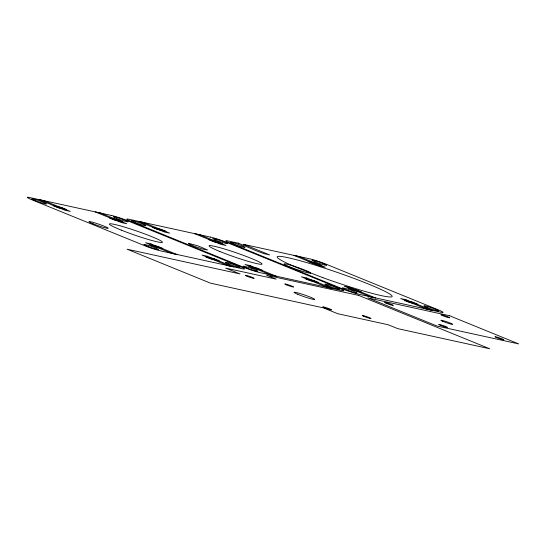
<?xml version="1.0" encoding="UTF-8"?>
<svg xmlns="http://www.w3.org/2000/svg" width="546" height="546" viewBox="0 0 546 546"><rect width="100%" height="100%" fill="white"/><g stroke="black" fill="none" stroke-linecap="round" stroke-linejoin="round"><path stroke-width="0.82" d="M238.657 243.277L228.153 240.977A12.442 0.996 19 0 0 230.719 243.332L342.745 288.943A12.469 1.003 19 0 0 359.22 294.349L440.84 312.21A12.469 1.003 19 0 0 438.254 309.848L326.255 264.244A12.469 1.003 19 0 0 309.773 258.845L243.864 244.417M243.496 244.267L269.704 254.941L264.496 253.801L257.323 251.194L238.281 243.127M310.599 273.014L310.196 273.184A14.025 1.126 19 0 1 289.4 266.735A14.025 1.126 19 0 1 290.54 265.151L293.721 266.114A14.025 1.126 19 0 1 310.599 273.014M188.684 243.325L189.715 244.335L195.584 246.731L202.846 249.119L207.548 249.979L197.864 245.823L188.684 243.325M111.193 215.383L29.573 197.522A12.442 0.996 19 0 0 32.132 199.87L144.158 245.488A12.469 1.003 19 0 0 160.64 250.887L242.253 268.748A12.469 1.003 19 0 0 239.674 266.387L127.668 220.782A12.469 1.003 19 0 0 111.193 215.383M210.579 237.135L128.958 219.274A12.442 0.996 19 0 0 131.525 221.621L243.55 267.24A12.469 1.003 19 0 0 260.026 272.638L341.646 290.499A12.469 1.003 19 0 0 339.059 288.138L227.054 242.533A12.469 1.003 19 0 0 210.579 237.135M44.055 200.723L38.848 199.583L65.063 210.258L70.27 211.398L44.055 200.723M100.457 213.063L95.243 211.923L121.458 222.597L126.665 223.737L100.457 213.063M143.441 222.475L138.234 221.335L164.448 232.009L169.656 233.149L143.441 222.475M199.843 234.814L194.635 233.674L220.85 244.349L226.058 245.488L199.843 234.814M299.044 256.524L293.83 255.385L320.045 266.059L325.252 267.199L299.044 256.524M61.807 207.61L53.126 205.712L57.89 207.651L66.571 209.555L61.807 207.61M118.202 219.956L109.521 218.052L114.291 219.997L122.973 221.894L118.202 219.956M161.193 229.361L152.511 227.464L157.275 229.402L165.964 231.306L161.193 229.361M217.595 241.707L208.913 239.803L213.677 241.748L222.358 243.646L217.595 241.707M316.789 263.418L308.108 261.514L312.872 263.459L321.56 265.356L316.789 263.418M150.901 243.885L145.686 242.745L171.901 253.419L177.109 254.559L150.901 243.885M207.296 256.231L202.088 255.091L228.303 265.765L233.511 266.905L207.296 256.231M250.286 265.636L245.079 264.496L271.294 275.17L276.501 276.31L250.286 265.636M306.688 277.982L301.474 276.842L327.689 287.51L332.896 288.657L306.688 277.982M349.488 287.346L344.273 286.206L370.488 296.881L375.696 298.02L349.488 287.346M405.883 299.686L400.675 298.546L426.89 309.22L432.098 310.36L405.883 299.686M158.067 246.492L149.386 244.588L154.149 246.533L162.838 248.43L158.067 246.492M214.469 258.831L205.787 256.934L210.551 258.872L219.233 260.776L214.469 258.831M257.459 268.243L248.771 266.339L253.542 268.284L262.223 270.181L257.459 268.243M313.854 280.583L305.173 278.685L309.937 280.624L318.625 282.521L313.854 280.583M356.654 289.946L347.973 288.049L352.736 289.987L361.418 291.892L356.654 289.946M413.056 302.293L404.368 300.389L409.138 302.334L417.82 304.231L413.056 302.293M358.667 295.4L266.625 275.259L276.16 279.142L225.716 268.1L240.015 273.921L127.136 249.222L210.544 283.183L323.423 307.883L337.721 313.704L388.165 324.747L397.693 328.624L489.735 348.771L358.667 295.4M449.481 315.725L367.861 297.863L437.08 326.051L518.7 343.912L449.481 315.725M322.829 277.661L296.28 267.376L286.507 263.015A60.79 4.873 19 0 1 316.796 265.656A60.79 4.873 19 0 1 392.083 296.014A60.79 4.873 19 0 1 322.829 277.661M233.347 243.912A7.794 0.628 19 0 0 245.018 247.434A7.794 0.628 19 0 0 234.698 243.236A7.794 0.628 19 0 0 233.347 243.912M345.352 289.517A7.794 0.628 19 0 0 357.023 293.045A7.794 0.628 19 0 0 346.703 288.841A7.794 0.628 19 0 0 345.352 289.517M314.967 261.773A7.794 0.628 19 0 0 326.638 265.301A7.794 0.628 19 0 0 316.318 261.097A7.794 0.628 19 0 0 314.967 261.773M427.122 307.439A7.794 0.628 19 0 0 438.656 310.892A7.794 0.628 19 0 0 428.146 306.647A7.794 0.628 19 0 0 427.122 307.439M215.766 240.063A7.794 0.628 19 0 0 227.443 243.591A7.794 0.628 19 0 0 217.124 239.387A7.794 0.628 19 0 0 215.766 240.063M327.928 285.729A7.794 0.628 19 0 0 339.462 289.182A7.794 0.628 19 0 0 328.951 284.944A7.794 0.628 19 0 0 327.928 285.729M246.15 267.806A7.794 0.628 19 0 0 257.821 271.335A7.794 0.628 19 0 0 247.502 267.13A7.794 0.628 19 0 0 246.15 267.806M134.152 222.202A7.794 0.628 19 0 0 145.823 225.73A7.794 0.628 19 0 0 135.504 221.526A7.794 0.628 19 0 0 134.152 222.202M116.38 218.311A7.794 0.628 19 0 0 128.051 221.84A7.794 0.628 19 0 0 117.731 217.636A7.794 0.628 19 0 0 116.38 218.311M228.542 263.984A7.794 0.628 19 0 0 240.069 267.431A7.794 0.628 19 0 0 229.566 263.192A7.794 0.628 19 0 0 228.542 263.984M146.765 246.055A7.794 0.628 19 0 0 158.436 249.583A7.794 0.628 19 0 0 148.116 245.379A7.794 0.628 19 0 0 146.765 246.055M34.76 200.45A7.794 0.628 19 0 0 46.43 203.979A7.794 0.628 19 0 0 36.111 199.775A7.794 0.628 19 0 0 34.76 200.45M219.908 251.515A28.058 2.252 19 0 0 261.923 264.209A28.058 2.252 19 0 0 224.775 249.085A28.058 2.252 19 0 0 219.908 251.515M121.369 230.153A28.058 2.252 19 0 0 162.408 242.328A28.058 2.252 19 0 0 123.962 226.924A28.058 2.252 19 0 0 121.369 230.153M92.963 223.744A10.128 0.812 19 0 0 108.108 228.31A10.128 0.812 19 0 0 94.656 222.843A10.128 0.812 19 0 0 92.963 223.744M247.167 276.29A4.675 0.375 19 0 0 254.17 278.405A4.675 0.375 19 0 0 247.98 275.88A4.675 0.375 19 0 0 247.167 276.29M363.977 316.427A4.675 0.375 19 0 0 370.987 318.543A4.675 0.375 19 0 0 364.789 316.025A4.675 0.375 19 0 0 363.977 316.427M324.563 307.801A4.675 0.375 19 0 0 331.565 309.916A4.675 0.375 19 0 0 325.375 307.398A4.675 0.375 19 0 0 324.563 307.801M286.589 284.916A4.675 0.375 19 0 0 293.591 287.032A4.675 0.375 19 0 0 287.401 284.507A4.675 0.375 19 0 0 286.589 284.916M297.543 294.219A10.913 0.874 19 0 0 314.489 299.501A10.913 0.874 19 0 0 301.099 293.864A10.913 0.874 19 0 0 297.543 294.219M442.697 321.301A6.238 0.498 19 0 0 452.518 324.406A6.238 0.498 19 0 0 445.174 321.26A6.238 0.498 19 0 0 442.697 321.301M440.424 325.355A4.675 0.375 19 0 0 447.427 327.47A4.675 0.375 19 0 0 441.236 324.952A4.675 0.375 19 0 0 440.424 325.355M496.819 337.701A4.675 0.375 19 0 0 503.828 339.817A4.675 0.375 19 0 0 497.631 337.291A4.675 0.375 19 0 0 496.819 337.701M442.731 315.677A4.675 0.375 19 0 0 449.733 317.792A4.675 0.375 19 0 0 443.543 315.267A4.675 0.375 19 0 0 442.731 315.677M386.336 303.33A4.675 0.375 19 0 0 393.338 305.446A4.675 0.375 19 0 0 387.148 302.928A4.675 0.375 19 0 0 386.336 303.33"/></g></svg>
